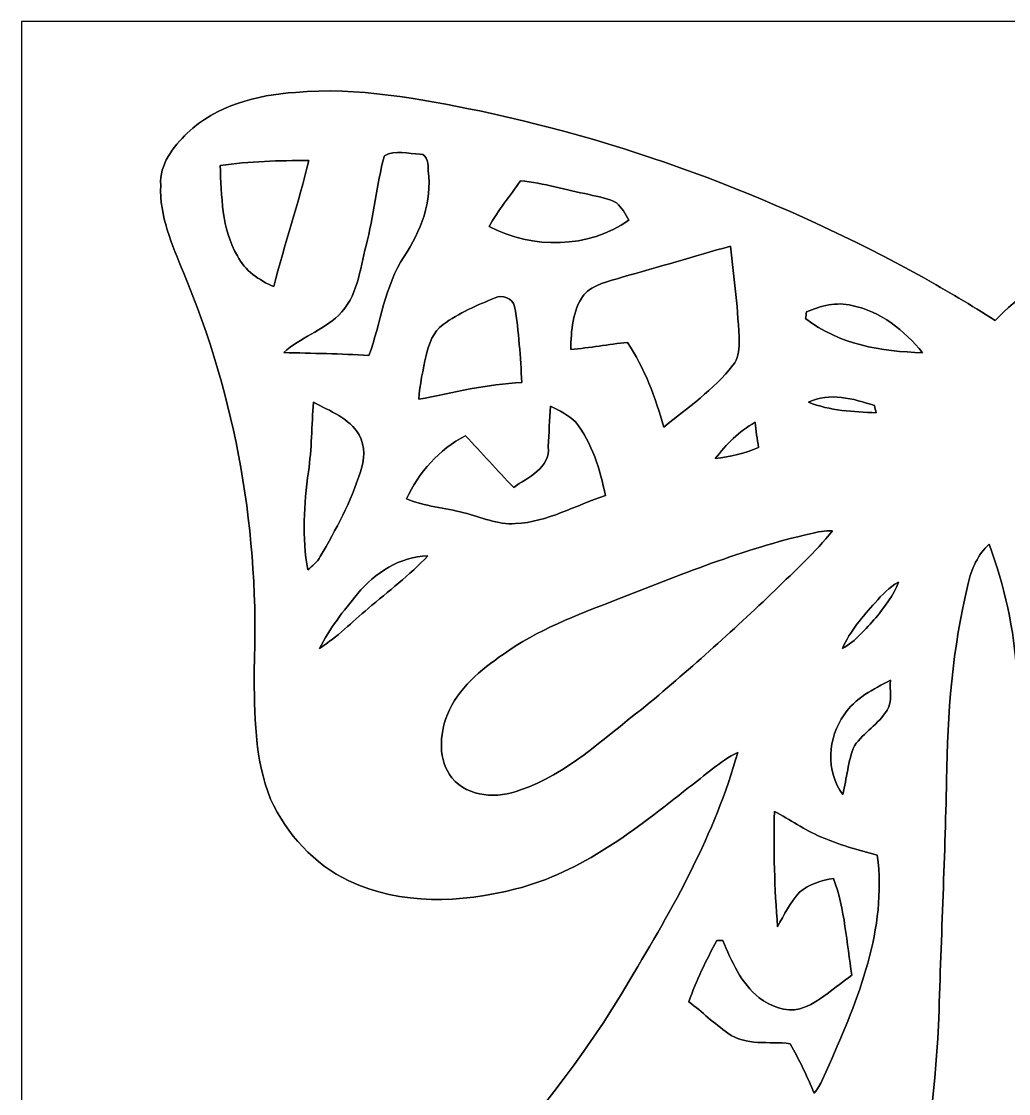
# Model space of a CAD drawing. Header units: centimetres. Extents: x -16.8 to 16.8, y -16.7 to 16.7.
# Drawn here: x -16.77 to 0, y -1.56 to 16.67 of the extents above; entities that cross this region are included whole.
import ezdxf

# ---------------------------------------------------------------- set-up
doc = ezdxf.new("R2010")
doc.units = ezdxf.units.CM
doc.header["$MEASUREMENT"] = 0
doc.layers.add('Layer 1', color=7, linetype='Continuous')

msp = doc.modelspace()

# ---------------------------------------------------------------- linework, layer by layer
at = {"layer": 'Layer 1', "color": 7}
for points, knots in [([(-16.77458, 16.66875), (-16.77458, 16.66875), (16.77458, 16.66875), (16.77458, 16.66875), (16.77458, 16.66875), (16.77458, 16.66875), (16.77458, -16.66875), (16.77458, -16.66875), (16.77458, -16.66875), (16.77458, -16.66875), (-16.77458, -16.66875), (-16.77458, -16.66875), (-16.77458, -16.66875), (-16.77458, -16.66875), (-16.77458, 16.66875), (-16.77458, 16.66875), (-16.77458, 16.66875), (-16.77458, 16.66875), (-16.77458, 16.66875), (-16.77458, 16.66875)], [0, 0, 0, 0, 0.16666667, 0.16666667, 0.16666667, 0.16666667, 0.33333333, 0.33333333, 0.33333333, 0.33333333, 0.5, 0.5, 0.5, 0.5, 0.66666667, 0.66666667, 0.66666667, 0.66666667, 1, 1, 1, 1]), ([(11.56935, 15.83902), (9.48514, 15.68521), (7.45666, 15.11759), (5.4864, 14.44625), (5.4864, 14.44625), (3.9938, 13.91391), (2.51389, 13.32865), (1.1243, 12.56171), (1.1243, 12.56171), (0.63817, 12.28901), (0.15769, 11.99056), (-0.22931, 11.58346), (-0.22931, 11.58346), (-0.63359, 11.84451), (-1.04916, 12.08793), (-1.4672, 12.32606), (-1.4672, 12.32606), (-3.82094, 13.61793), (-6.35494, 14.59054), (-8.98313, 15.14651), (-8.98313, 15.14651), (-10.01324, 15.35148), (-11.06135, 15.55821), (-12.11686, 15.46225), (-12.11686, 15.46225), (-12.77761, 15.41886), (-13.46623, 15.23824), (-13.95695, 14.76834), (-13.95695, 14.76834), (-14.19648, 14.5348), (-14.4339, 14.23705), (-14.4085, 13.88181), (-14.4085, 13.88181), (-14.43249, 13.35969), (-14.21201, 12.87392), (-14.02362, 12.39908), (-14.02362, 12.39908), (-13.12157, 10.26936), (-12.72081, 7.93609), (-12.82136, 5.62681), (-12.82136, 5.62681), (-12.81465, 4.89373), (-12.81677, 4.13314), (-12.5409, 3.44099), (-12.5409, 3.44099), (-12.26679, 2.84939), (-11.80324, 2.33468), (-11.20951, 2.05387), (-11.20951, 2.05387), (-10.32722, 1.63442), (-9.30204, 1.67887), (-8.3753, 1.91523), (-8.3753, 1.91523), (-7.25276, 2.19851), (-6.32848, 2.93335), (-5.43772, 3.63855), (-5.43772, 3.63855), (-5.1629, 3.8421), (-4.91102, 4.08446), (-4.60269, 4.23862), (-4.60269, 4.23862), (-4.98616, 2.85327), (-5.70195, 1.59314), (-6.43467, 0.36759), (-6.43467, 0.36759), (-7.99148, -2.29306), (-10.30182, -4.37515), (-12.2241, -6.75534), (-12.2241, -6.75534), (-12.93424, -7.66904), (-13.65074, -8.63494), (-13.93084, -9.77829), (-13.93084, -9.77829), (-14.09206, -10.36708), (-14.03244, -11.00455), (-13.81972, -11.57252), (-13.81972, -11.57252), (-13.47188, -11.45011), (-13.1505, -11.26243), (-12.79878, -11.14989), (-12.79878, -11.14989), (-11.67836, -10.75055), (-10.46268, -10.87332), (-9.31016, -11.04512), (-9.31016, -11.04512), (-9.16376, -11.05888), (-9.16728, -11.25149), (-9.12707, -11.35168), (-9.12707, -11.35168), (-8.98772, -12.02619), (-8.73972, -12.67248), (-8.46631, -13.3029), (-8.46631, -13.3029), (-8.16363, -13.91144), (-7.84013, -14.52598), (-7.35859, -15.01387), (-7.35859, -15.01387), (-6.94231, -15.45378), (-6.39833, -15.79845), (-5.7852, -15.86124), (-5.7852, -15.86124), (-5.67584, -15.14828), (-5.60423, -14.42826), (-5.43031, -13.72658), (-5.43031, -13.72658), (-5.11704, -12.33241), (-4.60657, -10.97774), (-3.86398, -9.75395), (-3.86398, -9.75395), (-3.39055, -8.99301), (-3.02366, -8.17245), (-2.6737, -7.34942), (-2.6737, -7.34942), (-1.78647, -5.14209), (-1.31339, -2.77707), (-1.18957, -0.40464), (-1.18957, -0.40464), (-1.149, 0.98672), (-1.08268, 2.37702), (-1.05304, 3.76837), (-1.05304, 3.76837), (-1.03646, 4.88915), (-0.95532, 6.01733), (-0.68545, 7.10847), (-0.68545, 7.10847), (-0.63324, 7.35894), (-0.51823, 7.60377), (-0.3302, 7.78087), (-0.3302, 7.78087), (-0.06703, 7.0739), (0.09419, 6.3306), (0.14252, 5.57706), (0.14252, 5.57706), (0.2921, 3.41171), (0.12876, 1.24072), (0.22013, -0.92639), (0.22013, -0.92639), (0.2921, -2.41053), (0.51435, -3.89572), (0.96379, -5.31424), (0.96379, -5.31424), (1.64924, -7.49829), (2.78201, -9.50101), (3.60927, -11.62861), (3.60927, -11.62861), (4.05906, -12.76914), (4.15043, -14.01198), (4.6041, -15.1511), (4.6041, -15.1511), (4.72334, -15.61888), (5.09482, -15.95049), (5.30613, -16.37277), (5.30613, -16.37277), (5.36011, -16.29939), (5.41196, -16.22425), (5.45677, -16.14523), (5.45677, -16.14523), (6.40927, -14.39369), (7.33672, -12.62839), (8.30404, -10.88496), (8.30404, -10.88496), (10.03864, -10.83028), (11.77466, -10.8137), (13.50927, -10.74914), (13.50927, -10.74914), (13.40802, -10.17235), (13.1505, -9.63965), (12.88979, -9.12072), (12.88979, -9.12072), (12.32112, -8.06979), (11.61097, -7.10283), (10.86838, -6.16938), (10.86838, -6.16938), (10.2362, -5.37245), (9.55075, -4.62033), (8.86037, -3.87456), (8.86037, -3.87456), (7.7156, -2.63596), (6.64245, -1.32151), (5.77215, 0.12629), (5.77215, 0.12629), (5.13327, 1.18322), (4.62703, 2.32198), (4.28766, 3.50943), (4.28766, 3.50943), (4.23086, 3.72392), (4.16913, 3.93876), (4.15114, 4.16066), (4.15114, 4.16066), (4.44324, 4.05377), (4.66866, 3.82587), (4.92125, 3.65196), (4.92125, 3.65196), (5.67866, 3.10162), (6.4583, 2.55376), (7.34236, 2.22567), (7.34236, 2.22567), (7.85319, 2.02988), (8.38976, 1.87008), (8.94292, 1.88419), (8.94292, 1.88419), (9.86437, 1.84503), (10.76254, 2.2412), (11.44587, 2.84163), (11.44587, 2.84163), (11.93482, 3.32423), (12.23222, 3.97969), (12.34899, 4.65138), (12.34899, 4.65138), (12.61463, 6.01416), (12.58323, 7.41257), (12.7702, 8.78558), (12.7702, 8.78558), (12.9226, 10.07322), (13.22705, 11.34886), (13.73646, 12.54337), (13.73646, 12.54337), (13.91214, 13.02103), (14.18308, 13.46306), (14.28785, 13.96506), (14.28785, 13.96506), (14.31325, 14.23106), (14.32701, 14.51998), (14.19895, 14.76375), (14.19895, 14.76375), (14.02397, 15.14898), (13.65532, 15.40404), (13.28208, 15.57549), (13.28208, 15.57549), (12.7508, 15.82667), (12.15002, 15.89617), (11.56935, 15.83902)], [0, 0, 0, 0, 0.01694915, 0.01694915, 0.01694915, 0.01694915, 0.03389831, 0.03389831, 0.03389831, 0.03389831, 0.05084746, 0.05084746, 0.05084746, 0.05084746, 0.06779661, 0.06779661, 0.06779661, 0.06779661, 0.08474576, 0.08474576, 0.08474576, 0.08474576, 0.10169492, 0.10169492, 0.10169492, 0.10169492, 0.11864407, 0.11864407, 0.11864407, 0.11864407, 0.13559322, 0.13559322, 0.13559322, 0.13559322, 0.15254237, 0.15254237, 0.15254237, 0.15254237, 0.16949153, 0.16949153, 0.16949153, 0.16949153, 0.18644068, 0.18644068, 0.18644068, 0.18644068, 0.20338983, 0.20338983, 0.20338983, 0.20338983, 0.22033898, 0.22033898, 0.22033898, 0.22033898, 0.23728814, 0.23728814, 0.23728814, 0.23728814, 0.25423729, 0.25423729, 0.25423729, 0.25423729, 0.27118644, 0.27118644, 0.27118644, 0.27118644, 0.28813559, 0.28813559, 0.28813559, 0.28813559, 0.30508475, 0.30508475, 0.30508475, 0.30508475, 0.3220339, 0.3220339, 0.3220339, 0.3220339, 0.33898305, 0.33898305, 0.33898305, 0.33898305, 0.3559322, 0.3559322, 0.3559322, 0.3559322, 0.37288136, 0.37288136, 0.37288136, 0.37288136, 0.38983051, 0.38983051, 0.38983051, 0.38983051, 0.40677966, 0.40677966, 0.40677966, 0.40677966, 0.42372881, 0.42372881, 0.42372881, 0.42372881, 0.44067797, 0.44067797, 0.44067797, 0.44067797, 0.45762712, 0.45762712, 0.45762712, 0.45762712, 0.47457627, 0.47457627, 0.47457627, 0.47457627, 0.49152542, 0.49152542, 0.49152542, 0.49152542, 0.50847458, 0.50847458, 0.50847458, 0.50847458, 0.52542373, 0.52542373, 0.52542373, 0.52542373, 0.54237288, 0.54237288, 0.54237288, 0.54237288, 0.55932203, 0.55932203, 0.55932203, 0.55932203, 0.57627119, 0.57627119, 0.57627119, 0.57627119, 0.59322034, 0.59322034, 0.59322034, 0.59322034, 0.61016949, 0.61016949, 0.61016949, 0.61016949, 0.62711864, 0.62711864, 0.62711864, 0.62711864, 0.6440678, 0.6440678, 0.6440678, 0.6440678, 0.66101695, 0.66101695, 0.66101695, 0.66101695, 0.6779661, 0.6779661, 0.6779661, 0.6779661, 0.69491525, 0.69491525, 0.69491525, 0.69491525, 0.71186441, 0.71186441, 0.71186441, 0.71186441, 0.72881356, 0.72881356, 0.72881356, 0.72881356, 0.74576271, 0.74576271, 0.74576271, 0.74576271, 0.76271186, 0.76271186, 0.76271186, 0.76271186, 0.77966102, 0.77966102, 0.77966102, 0.77966102, 0.79661017, 0.79661017, 0.79661017, 0.79661017, 0.81355932, 0.81355932, 0.81355932, 0.81355932, 0.83050847, 0.83050847, 0.83050847, 0.83050847, 0.84745763, 0.84745763, 0.84745763, 0.84745763, 0.86440678, 0.86440678, 0.86440678, 0.86440678, 0.88135593, 0.88135593, 0.88135593, 0.88135593, 0.89830508, 0.89830508, 0.89830508, 0.89830508, 0.91525424, 0.91525424, 0.91525424, 0.91525424, 0.93220339, 0.93220339, 0.93220339, 0.93220339, 0.94915254, 0.94915254, 0.94915254, 0.94915254, 0.96610169, 0.96610169, 0.96610169, 0.96610169, 1, 1, 1, 1]), ([(-10.60556, 14.38487), (-10.42211, 14.49141), (-10.19704, 14.41238), (-10.00019, 14.41168), (-10.00019, 14.41168), (-9.86296, 14.41203), (-9.85802, 14.21941), (-9.86084, 14.1291), (-9.86084, 14.1291), (-9.79417, 13.60876), (-9.98432, 13.09758), (-10.27218, 12.67213), (-10.27218, 12.67213), (-10.60344, 12.16272), (-10.66835, 11.54712), (-10.86908, 10.98621), (-10.86908, 10.98621), (-11.35133, 11.02007), (-11.83464, 11.02219), (-12.31724, 11.03877), (-12.31724, 11.03877), (-12.03537, 11.29171), (-11.66283, 11.41024), (-11.38696, 11.66918), (-11.38696, 11.66918), (-11.06029, 11.97716), (-11.02678, 12.44847), (-10.91777, 12.8584), (-10.91777, 12.8584), (-10.78865, 13.36216), (-10.74596, 13.88463), (-10.60556, 14.38487)], [0, 0, 0, 0, 0.11111111, 0.11111111, 0.11111111, 0.11111111, 0.22222222, 0.22222222, 0.22222222, 0.22222222, 0.33333333, 0.33333333, 0.33333333, 0.33333333, 0.44444444, 0.44444444, 0.44444444, 0.44444444, 0.55555556, 0.55555556, 0.55555556, 0.55555556, 0.66666667, 0.66666667, 0.66666667, 0.66666667, 0.77777778, 0.77777778, 0.77777778, 0.77777778, 1, 1, 1, 1]), ([(-13.39744, 14.21871), (-12.89897, 14.28891), (-12.39414, 14.30302), (-11.89143, 14.3062), (-11.89143, 14.3062), (-12.06253, 13.58406), (-12.30736, 12.88097), (-12.48445, 12.1599), (-12.48445, 12.1599), (-12.73669, 12.26608), (-12.98011, 12.43083), (-13.10464, 12.68271), (-13.10464, 12.68271), (-13.37592, 13.14415), (-13.37486, 13.70083), (-13.39744, 14.21871)], [0, 0, 0, 0, 0.2, 0.2, 0.2, 0.2, 0.4, 0.4, 0.4, 0.4, 0.6, 0.6, 0.6, 0.6, 1, 1, 1, 1]), ([(-8.29416, 13.95942), (-7.89905, 13.91814), (-7.51734, 13.80314), (-7.12929, 13.72482), (-7.12929, 13.72482), (-6.97159, 13.68707), (-6.80403, 13.66696), (-6.66221, 13.58265), (-6.66221, 13.58265), (-6.57366, 13.5001), (-6.51016, 13.39603), (-6.45125, 13.29161), (-6.45125, 13.29161), (-7.14022, 12.80195), (-8.08778, 12.79384), (-8.82685, 13.18189), (-8.82685, 13.18189), (-8.67269, 13.45636), (-8.47196, 13.70048), (-8.29416, 13.95942)], [0, 0, 0, 0, 0.16666667, 0.16666667, 0.16666667, 0.16666667, 0.33333333, 0.33333333, 0.33333333, 0.33333333, 0.5, 0.5, 0.5, 0.5, 0.66666667, 0.66666667, 0.66666667, 0.66666667, 1, 1, 1, 1]), ([(-6.56802, 12.32182), (-5.9503, 12.48551), (-5.3407, 12.67848), (-4.72405, 12.8457), (-4.72405, 12.8457), (-4.66372, 12.29889), (-4.59352, 11.75173), (-4.57518, 11.2014), (-4.57518, 11.2014), (-4.5847, 11.06981), (-4.59352, 10.92659), (-4.68454, 10.82252), (-4.68454, 10.82252), (-5.0098, 10.40553), (-5.45006, 10.10003), (-5.85858, 9.77159), (-5.85858, 9.77159), (-6.00146, 10.27536), (-6.18384, 10.77172), (-6.47594, 11.20987), (-6.47594, 11.20987), (-6.79873, 11.17953), (-7.11764, 11.11673), (-7.44044, 11.08922), (-7.44044, 11.08922), (-7.43126, 11.40742), (-7.41574, 11.75067), (-7.21889, 12.01702), (-7.21889, 12.01702), (-7.0545, 12.20223), (-6.79274, 12.24386), (-6.56802, 12.32182)], [0, 0, 0, 0, 0.11111111, 0.11111111, 0.11111111, 0.11111111, 0.22222222, 0.22222222, 0.22222222, 0.22222222, 0.33333333, 0.33333333, 0.33333333, 0.33333333, 0.44444444, 0.44444444, 0.44444444, 0.44444444, 0.55555556, 0.55555556, 0.55555556, 0.55555556, 0.66666667, 0.66666667, 0.66666667, 0.66666667, 0.77777778, 0.77777778, 0.77777778, 0.77777778, 1, 1, 1, 1]), ([(-8.7249, 11.96975), (-8.60566, 12.02831), (-8.41904, 11.95776), (-8.39505, 11.82264), (-8.39505, 11.82264), (-8.31603, 11.39578), (-8.29945, 10.96045), (-8.26911, 10.5283), (-8.26911, 10.5283), (-8.86495, 10.50537), (-9.44033, 10.35367), (-10.02242, 10.24255), (-10.02242, 10.24255), (-10.00513, 10.49479), (-9.95186, 10.74349), (-9.89753, 10.98973), (-9.89753, 10.98973), (-9.8492, 11.18447), (-9.77971, 11.39296), (-9.61002, 11.51537), (-9.61002, 11.51537), (-9.34085, 11.71187), (-9.03041, 11.84063), (-8.7249, 11.96975)], [0, 0, 0, 0, 0.14285714, 0.14285714, 0.14285714, 0.14285714, 0.28571429, 0.28571429, 0.28571429, 0.28571429, 0.42857143, 0.42857143, 0.42857143, 0.42857143, 0.57142857, 0.57142857, 0.57142857, 0.57142857, 0.71428571, 0.71428571, 0.71428571, 0.71428571, 1, 1, 1, 1]), ([(-3.43535, 11.72951), (-3.19299, 11.83252), (-2.92523, 11.90378), (-2.661, 11.83993), (-2.661, 11.83993), (-2.17805, 11.73515), (-1.76389, 11.4173), (-1.46332, 11.03524), (-1.46332, 11.03524), (-2.15477, 11.05429), (-2.89031, 11.176), (-3.4477, 11.61591), (-3.4477, 11.61591), (-3.44452, 11.64414), (-3.43853, 11.70093), (-3.43535, 11.72951)], [0, 0, 0, 0, 0.2, 0.2, 0.2, 0.2, 0.4, 0.4, 0.4, 0.4, 0.6, 0.6, 0.6, 0.6, 1, 1, 1, 1]), ([(-3.39972, 10.19316), (-3.04271, 10.36673), (-2.63631, 10.25454), (-2.2793, 10.13566), (-2.2793, 10.13566), (-2.26942, 10.09509), (-2.25954, 10.05417), (-2.25002, 10.0136), (-2.25002, 10.0136), (-2.63666, 10.03053), (-3.03601, 10.04711), (-3.39972, 10.19316)], [0, 0, 0, 0, 0.25, 0.25, 0.25, 0.25, 0.5, 0.5, 0.5, 0.5, 1, 1, 1, 1]), ([(-11.81135, 10.19351), (-11.53266, 10.04429), (-11.20458, 9.92082), (-11.03524, 9.63718), (-11.03524, 9.63718), (-10.93117, 9.44633), (-10.93752, 9.20891), (-11.01443, 9.00959), (-11.01443, 9.00959), (-11.17424, 8.49947), (-11.43, 8.02816), (-11.69599, 7.56744), (-11.69599, 7.56744), (-11.74962, 7.47748), (-11.82758, 7.40551), (-11.90978, 7.34201), (-11.90978, 7.34201), (-12.00609, 7.8934), (-11.97222, 8.45644), (-11.89814, 9.00818), (-11.89814, 9.00818), (-11.83887, 9.40082), (-11.84593, 9.79911), (-11.81135, 10.19351)], [0, 0, 0, 0, 0.14285714, 0.14285714, 0.14285714, 0.14285714, 0.28571429, 0.28571429, 0.28571429, 0.28571429, 0.42857143, 0.42857143, 0.42857143, 0.42857143, 0.57142857, 0.57142857, 0.57142857, 0.57142857, 0.71428571, 0.71428571, 0.71428571, 0.71428571, 1, 1, 1, 1]), ([(-7.78193, 10.1279), (-7.63552, 10.04746), (-7.47783, 9.97656), (-7.35753, 9.85802), (-7.35753, 9.85802), (-7.07319, 9.49854), (-6.9409, 9.04699), (-6.8513, 8.6046), (-6.8513, 8.6046), (-7.35894, 8.44515), (-7.83484, 8.14952), (-8.37777, 8.13117), (-8.37777, 8.13117), (-8.68468, 8.10013), (-8.96444, 8.24583), (-9.25548, 8.31286), (-9.25548, 8.31286), (-9.58003, 8.39717), (-9.91976, 8.42433), (-10.23338, 8.54781), (-10.23338, 8.54781), (-10.01924, 9.00007), (-9.67846, 9.39059), (-9.23043, 9.62272), (-9.23043, 9.62272), (-8.95244, 9.33379), (-8.69068, 9.03005), (-8.40987, 8.7436), (-8.40987, 8.7436), (-8.16998, 8.91646), (-7.77804, 9.0738), (-7.8232, 9.43681), (-7.8232, 9.43681), (-7.80662, 9.66717), (-7.80627, 9.89824), (-7.78193, 10.1279)], [0, 0, 0, 0, 0.1, 0.1, 0.1, 0.1, 0.2, 0.2, 0.2, 0.2, 0.3, 0.3, 0.3, 0.3, 0.4, 0.4, 0.4, 0.4, 0.5, 0.5, 0.5, 0.5, 0.6, 0.6, 0.6, 0.6, 0.7, 0.7, 0.7, 0.7, 0.8, 0.8, 0.8, 0.8, 1, 1, 1, 1]), ([(-4.98334, 9.23325), (-4.79813, 9.47667), (-4.57764, 9.70174), (-4.30848, 9.85132), (-4.30848, 9.85132), (-4.29225, 9.7095), (-4.27143, 9.56663), (-4.24815, 9.42516), (-4.24815, 9.42516), (-4.47887, 9.3151), (-4.73322, 9.27241), (-4.98334, 9.23325)], [0, 0, 0, 0, 0.25, 0.25, 0.25, 0.25, 0.5, 0.5, 0.5, 0.5, 1, 1, 1, 1]), ([(-3.36903, 7.95726), (-3.24556, 7.98901), (-3.11785, 8.00735), (-2.99014, 8.00664), (-2.99014, 8.00664), (-3.28189, 7.64081), (-3.63291, 7.32684), (-3.96452, 6.99805), (-3.96452, 6.99805), (-4.69935, 6.29638), (-5.4543, 5.61552), (-6.23782, 4.96888), (-6.23782, 4.96888), (-6.89081, 4.46934), (-7.50076, 3.8675), (-8.29628, 3.6001), (-8.29628, 3.6001), (-8.68151, 3.44699), (-9.17258, 3.46957), (-9.45868, 3.80471), (-9.45868, 3.80471), (-9.6968, 4.10528), (-9.67423, 4.5406), (-9.53664, 4.88068), (-9.53664, 4.88068), (-9.35743, 5.32906), (-8.97255, 5.63951), (-8.58732, 5.9055), (-8.58732, 5.9055), (-8.00911, 6.3179), (-7.34342, 6.57719), (-6.68302, 6.82519), (-6.68302, 6.82519), (-5.59753, 7.25452), (-4.50956, 7.69479), (-3.36903, 7.95726)], [0, 0, 0, 0, 0.1, 0.1, 0.1, 0.1, 0.2, 0.2, 0.2, 0.2, 0.3, 0.3, 0.3, 0.3, 0.4, 0.4, 0.4, 0.4, 0.5, 0.5, 0.5, 0.5, 0.6, 0.6, 0.6, 0.6, 0.7, 0.7, 0.7, 0.7, 0.8, 0.8, 0.8, 0.8, 1, 1, 1, 1]), ([(-11.06135, 6.93385), (-10.76713, 7.29086), (-10.34239, 7.56779), (-9.86861, 7.58155), (-9.86861, 7.58155), (-10.17658, 7.24994), (-10.54206, 6.98041), (-10.88284, 6.68443), (-10.88284, 6.68443), (-11.15695, 6.45795), (-11.40566, 6.19866), (-11.70728, 6.00675), (-11.70728, 6.00675), (-11.53971, 6.34541), (-11.303, 6.64563), (-11.06135, 6.93385)], [0, 0, 0, 0, 0.2, 0.2, 0.2, 0.2, 0.4, 0.4, 0.4, 0.4, 0.6, 0.6, 0.6, 0.6, 1, 1, 1, 1]), ([(-2.26836, 6.78392), (-2.14983, 6.91409), (-2.03165, 7.05062), (-1.87254, 7.13281), (-1.87254, 7.13281), (-1.9498, 6.90316), (-2.1082, 6.71371), (-2.25672, 6.52639), (-2.25672, 6.52639), (-2.42746, 6.33518), (-2.59644, 6.13093), (-2.82434, 6.00498), (-2.82434, 6.00498), (-2.69487, 6.29991), (-2.48109, 6.54614), (-2.26836, 6.78392)], [0, 0, 0, 0, 0.2, 0.2, 0.2, 0.2, 0.4, 0.4, 0.4, 0.4, 0.6, 0.6, 0.6, 0.6, 1, 1, 1, 1]), ([(-2.79329, 4.87539), (-2.60985, 5.15938), (-2.29588, 5.31495), (-2.00448, 5.46453), (-2.00448, 5.46453), (-2.02918, 5.30049), (-1.96497, 5.10575), (-2.0641, 4.95829), (-2.0641, 4.95829), (-2.20909, 4.71946), (-2.46027, 4.57518), (-2.62043, 4.35116), (-2.62043, 4.35116), (-2.72909, 4.08799), (-2.74708, 3.79765), (-2.81834, 3.52354), (-2.81834, 3.52354), (-3.11079, 3.90984), (-3.07269, 4.49298), (-2.79329, 4.87539)], [0, 0, 0, 0, 0.16666667, 0.16666667, 0.16666667, 0.16666667, 0.33333333, 0.33333333, 0.33333333, 0.33333333, 0.5, 0.5, 0.5, 0.5, 0.66666667, 0.66666667, 0.66666667, 0.66666667, 1, 1, 1, 1]), ([(-3.97898, 3.23462), (-3.71299, 3.0988), (-3.46992, 2.91959), (-3.1937, 2.80423), (-3.1937, 2.80423), (-2.88466, 2.66559), (-2.55552, 2.58128), (-2.23061, 2.48814), (-2.23061, 2.48814), (-2.06304, 1.23543), (-2.55482, 0.04269), (-3.04941, -1.07703), (-3.04941, -1.07703), (-3.12103, -1.24319), (-3.18735, -1.41429), (-3.30129, -1.55716), (-3.30129, -1.55716), (-3.42583, -1.27071), (-3.55494, -0.98601), (-3.71299, -0.71649), (-3.71299, -0.71649), (-4.06471, -0.66746), (-4.46581, -0.76235), (-4.77026, -0.53658), (-4.77026, -0.53658), (-5.00098, -0.37218), (-5.207, -0.17674), (-5.43101, -0.00388), (-5.43101, -0.00388), (-5.31671, 0.36195), (-5.13115, 0.70062), (-4.9597, 1.0414), (-4.9597, 1.0414), (-4.93289, 1.04105), (-4.87962, 1.03999), (-4.85281, 1.03928), (-4.85281, 1.03928), (-4.70923, 0.68333), (-4.54554, 0.31397), (-4.24039, 0.06526), (-4.24039, 0.06526), (-4.04213, -0.07655), (-3.79342, -0.18274), (-3.54577, -0.12524), (-3.54577, -0.12524), (-3.20534, -0.01517), (-2.9524, 0.25365), (-2.66065, 0.44803), (-2.66065, 0.44803), (-2.7559, 0.9966), (-2.77848, 1.56669), (-2.97286, 2.09303), (-2.97286, 2.09303), (-3.17994, 2.06234), (-3.38878, 1.99425), (-3.55353, 1.86055), (-3.55353, 1.86055), (-3.71016, 1.68663), (-3.81635, 1.47708), (-3.92571, 1.27247), (-3.92571, 1.27247), (-3.97581, 1.9244), (-3.99627, 2.58092), (-3.97898, 3.23462)], [0, 0, 0, 0, 0.05882353, 0.05882353, 0.05882353, 0.05882353, 0.11764706, 0.11764706, 0.11764706, 0.11764706, 0.17647059, 0.17647059, 0.17647059, 0.17647059, 0.23529412, 0.23529412, 0.23529412, 0.23529412, 0.29411765, 0.29411765, 0.29411765, 0.29411765, 0.35294118, 0.35294118, 0.35294118, 0.35294118, 0.41176471, 0.41176471, 0.41176471, 0.41176471, 0.47058824, 0.47058824, 0.47058824, 0.47058824, 0.52941176, 0.52941176, 0.52941176, 0.52941176, 0.58823529, 0.58823529, 0.58823529, 0.58823529, 0.64705882, 0.64705882, 0.64705882, 0.64705882, 0.70588235, 0.70588235, 0.70588235, 0.70588235, 0.76470588, 0.76470588, 0.76470588, 0.76470588, 0.82352941, 0.82352941, 0.82352941, 0.82352941, 0.88235294, 0.88235294, 0.88235294, 0.88235294, 1, 1, 1, 1])]:
    msp.add_open_spline(points, degree=3, knots=knots, dxfattribs=at)
at = {"layer": 'Layer 1', "color": 251}
for points, knots in [([(11.56935, 15.83902), (12.15002, 15.89617), (12.7508, 15.82667), (13.28208, 15.57549), (13.28208, 15.57549), (13.65532, 15.40404), (14.02397, 15.14898), (14.19895, 14.76375), (14.19895, 14.76375), (14.32701, 14.51998), (14.31325, 14.23106), (14.28785, 13.96506), (14.28785, 13.96506), (14.18308, 13.46306), (13.91214, 13.02103), (13.73646, 12.54337), (13.73646, 12.54337), (13.22705, 11.34886), (12.9226, 10.07322), (12.7702, 8.78558), (12.7702, 8.78558), (12.58323, 7.41257), (12.61463, 6.01416), (12.34899, 4.65138), (12.34899, 4.65138), (12.23222, 3.97969), (11.93482, 3.32423), (11.44587, 2.84163), (11.44587, 2.84163), (10.76254, 2.2412), (9.86437, 1.84503), (8.94292, 1.88419), (8.94292, 1.88419), (8.38976, 1.87008), (7.85319, 2.02988), (7.34236, 2.22567), (7.34236, 2.22567), (6.4583, 2.55376), (5.67866, 3.10162), (4.92125, 3.65196), (4.92125, 3.65196), (4.66866, 3.82587), (4.44324, 4.05377), (4.15114, 4.16066), (4.15114, 4.16066), (4.16913, 3.93876), (4.23086, 3.72392), (4.28766, 3.50943), (4.28766, 3.50943), (4.62703, 2.32198), (5.13327, 1.18322), (5.77215, 0.12629), (5.77215, 0.12629), (6.64245, -1.32151), (7.7156, -2.63596), (8.86037, -3.87456), (8.86037, -3.87456), (9.55075, -4.62033), (10.2362, -5.37245), (10.86838, -6.16938), (10.86838, -6.16938), (11.61097, -7.10283), (12.32112, -8.06979), (12.88979, -9.12072), (12.88979, -9.12072), (13.1505, -9.63965), (13.40802, -10.17235), (13.50927, -10.74914), (13.50927, -10.74914), (11.77466, -10.8137), (10.03864, -10.83028), (8.30404, -10.88496), (8.30404, -10.88496), (7.33672, -12.62839), (6.40927, -14.39369), (5.45677, -16.14523), (5.45677, -16.14523), (5.41196, -16.22425), (5.36011, -16.29939), (5.30613, -16.37277), (5.30613, -16.37277), (5.09482, -15.95049), (4.72334, -15.61888), (4.6041, -15.1511), (4.6041, -15.1511), (4.15043, -14.01198), (4.05906, -12.76914), (3.60927, -11.62861), (3.60927, -11.62861), (2.78201, -9.50101), (1.64924, -7.49829), (0.96379, -5.31424), (0.96379, -5.31424), (0.51435, -3.89572), (0.2921, -2.41053), (0.22013, -0.92639), (0.22013, -0.92639), (0.12876, 1.24072), (0.2921, 3.41171), (0.14252, 5.57706), (0.14252, 5.57706), (0.09419, 6.3306), (-0.06703, 7.0739), (-0.3302, 7.78087), (-0.3302, 7.78087), (-0.51823, 7.60377), (-0.63324, 7.35894), (-0.68545, 7.10847), (-0.68545, 7.10847), (-0.95532, 6.01733), (-1.03646, 4.88915), (-1.05304, 3.76837), (-1.05304, 3.76837), (-1.08268, 2.37702), (-1.149, 0.98672), (-1.18957, -0.40464), (-1.18957, -0.40464), (-1.31339, -2.77707), (-1.78647, -5.14209), (-2.6737, -7.34942), (-2.6737, -7.34942), (-3.02366, -8.17245), (-3.39055, -8.99301), (-3.86398, -9.75395), (-3.86398, -9.75395), (-4.60657, -10.97774), (-5.11704, -12.33241), (-5.43031, -13.72658), (-5.43031, -13.72658), (-5.60423, -14.42826), (-5.67584, -15.14828), (-5.7852, -15.86124), (-5.7852, -15.86124), (-6.39833, -15.79845), (-6.94231, -15.45378), (-7.35859, -15.01387), (-7.35859, -15.01387), (-7.84013, -14.52598), (-8.16363, -13.91144), (-8.46631, -13.3029), (-8.46631, -13.3029), (-8.73972, -12.67248), (-8.98772, -12.02619), (-9.12707, -11.35168), (-9.12707, -11.35168), (-9.16728, -11.25149), (-9.16376, -11.05888), (-9.31016, -11.04512), (-9.31016, -11.04512), (-10.46268, -10.87332), (-11.67836, -10.75055), (-12.79878, -11.14989), (-12.79878, -11.14989), (-13.1505, -11.26243), (-13.47188, -11.45011), (-13.81972, -11.57252), (-13.81972, -11.57252), (-14.03244, -11.00455), (-14.09206, -10.36708), (-13.93084, -9.77829), (-13.93084, -9.77829), (-13.65074, -8.63494), (-12.93424, -7.66904), (-12.2241, -6.75534), (-12.2241, -6.75534), (-10.30182, -4.37515), (-7.99148, -2.29306), (-6.43467, 0.36759), (-6.43467, 0.36759), (-5.70195, 1.59314), (-4.98616, 2.85327), (-4.60269, 4.23862), (-4.60269, 4.23862), (-4.91102, 4.08446), (-5.1629, 3.8421), (-5.43772, 3.63855), (-5.43772, 3.63855), (-6.32848, 2.93335), (-7.25276, 2.19851), (-8.3753, 1.91523), (-8.3753, 1.91523), (-9.30204, 1.67887), (-10.32722, 1.63442), (-11.20951, 2.05387), (-11.20951, 2.05387), (-11.80324, 2.33468), (-12.26679, 2.84939), (-12.5409, 3.44099), (-12.5409, 3.44099), (-12.81677, 4.13314), (-12.81465, 4.89373), (-12.82136, 5.62681), (-12.82136, 5.62681), (-12.72081, 7.93609), (-13.12157, 10.26936), (-14.02362, 12.39908), (-14.02362, 12.39908), (-14.21201, 12.87392), (-14.43249, 13.35969), (-14.4085, 13.88181), (-14.4085, 13.88181), (-14.4339, 14.23705), (-14.19648, 14.5348), (-13.95695, 14.76834), (-13.95695, 14.76834), (-13.46623, 15.23824), (-12.77761, 15.41886), (-12.11686, 15.46225), (-12.11686, 15.46225), (-11.06135, 15.55821), (-10.01324, 15.35148), (-8.98313, 15.14651), (-8.98313, 15.14651), (-6.35494, 14.59054), (-3.82094, 13.61793), (-1.4672, 12.32606), (-1.4672, 12.32606), (-1.04916, 12.08793), (-0.63359, 11.84451), (-0.22931, 11.58346), (-0.22931, 11.58346), (0.15769, 11.99056), (0.63817, 12.28901), (1.1243, 12.56171), (1.1243, 12.56171), (2.51389, 13.32865), (3.9938, 13.91391), (5.4864, 14.44625), (5.4864, 14.44625), (7.45666, 15.11759), (9.48514, 15.68521), (11.56935, 15.83902), (11.56935, 15.83902), (11.56935, 15.83902), (11.56935, 15.83902), (11.56935, 15.83902)], [0, 0, 0, 0, 0.01666667, 0.01666667, 0.01666667, 0.01666667, 0.03333333, 0.03333333, 0.03333333, 0.03333333, 0.05, 0.05, 0.05, 0.05, 0.06666667, 0.06666667, 0.06666667, 0.06666667, 0.08333333, 0.08333333, 0.08333333, 0.08333333, 0.1, 0.1, 0.1, 0.1, 0.11666667, 0.11666667, 0.11666667, 0.11666667, 0.13333333, 0.13333333, 0.13333333, 0.13333333, 0.15, 0.15, 0.15, 0.15, 0.16666667, 0.16666667, 0.16666667, 0.16666667, 0.18333333, 0.18333333, 0.18333333, 0.18333333, 0.2, 0.2, 0.2, 0.2, 0.21666667, 0.21666667, 0.21666667, 0.21666667, 0.23333333, 0.23333333, 0.23333333, 0.23333333, 0.25, 0.25, 0.25, 0.25, 0.26666667, 0.26666667, 0.26666667, 0.26666667, 0.28333333, 0.28333333, 0.28333333, 0.28333333, 0.3, 0.3, 0.3, 0.3, 0.31666667, 0.31666667, 0.31666667, 0.31666667, 0.33333333, 0.33333333, 0.33333333, 0.33333333, 0.35, 0.35, 0.35, 0.35, 0.36666667, 0.36666667, 0.36666667, 0.36666667, 0.38333333, 0.38333333, 0.38333333, 0.38333333, 0.4, 0.4, 0.4, 0.4, 0.41666667, 0.41666667, 0.41666667, 0.41666667, 0.43333333, 0.43333333, 0.43333333, 0.43333333, 0.45, 0.45, 0.45, 0.45, 0.46666667, 0.46666667, 0.46666667, 0.46666667, 0.48333333, 0.48333333, 0.48333333, 0.48333333, 0.5, 0.5, 0.5, 0.5, 0.51666667, 0.51666667, 0.51666667, 0.51666667, 0.53333333, 0.53333333, 0.53333333, 0.53333333, 0.55, 0.55, 0.55, 0.55, 0.56666667, 0.56666667, 0.56666667, 0.56666667, 0.58333333, 0.58333333, 0.58333333, 0.58333333, 0.6, 0.6, 0.6, 0.6, 0.61666667, 0.61666667, 0.61666667, 0.61666667, 0.63333333, 0.63333333, 0.63333333, 0.63333333, 0.65, 0.65, 0.65, 0.65, 0.66666667, 0.66666667, 0.66666667, 0.66666667, 0.68333333, 0.68333333, 0.68333333, 0.68333333, 0.7, 0.7, 0.7, 0.7, 0.71666667, 0.71666667, 0.71666667, 0.71666667, 0.73333333, 0.73333333, 0.73333333, 0.73333333, 0.75, 0.75, 0.75, 0.75, 0.76666667, 0.76666667, 0.76666667, 0.76666667, 0.78333333, 0.78333333, 0.78333333, 0.78333333, 0.8, 0.8, 0.8, 0.8, 0.81666667, 0.81666667, 0.81666667, 0.81666667, 0.83333333, 0.83333333, 0.83333333, 0.83333333, 0.85, 0.85, 0.85, 0.85, 0.86666667, 0.86666667, 0.86666667, 0.86666667, 0.88333333, 0.88333333, 0.88333333, 0.88333333, 0.9, 0.9, 0.9, 0.9, 0.91666667, 0.91666667, 0.91666667, 0.91666667, 0.93333333, 0.93333333, 0.93333333, 0.93333333, 0.95, 0.95, 0.95, 0.95, 0.96666667, 0.96666667, 0.96666667, 0.96666667, 1, 1, 1, 1]), ([(-10.60556, 14.38487), (-10.74596, 13.88463), (-10.78865, 13.36216), (-10.91777, 12.8584), (-10.91777, 12.8584), (-11.02678, 12.44847), (-11.06029, 11.97716), (-11.38696, 11.66918), (-11.38696, 11.66918), (-11.66283, 11.41024), (-12.03537, 11.29171), (-12.31724, 11.03877), (-12.31724, 11.03877), (-11.83464, 11.02219), (-11.35133, 11.02007), (-10.86908, 10.98621), (-10.86908, 10.98621), (-10.66835, 11.54712), (-10.60344, 12.16272), (-10.27218, 12.67213), (-10.27218, 12.67213), (-9.98432, 13.09758), (-9.79417, 13.60876), (-9.86084, 14.1291), (-9.86084, 14.1291), (-9.85802, 14.21941), (-9.86296, 14.41203), (-10.00019, 14.41168), (-10.00019, 14.41168), (-10.19704, 14.41238), (-10.42211, 14.49141), (-10.60556, 14.38487), (-10.60556, 14.38487), (-10.60556, 14.38487), (-10.60556, 14.38487), (-10.60556, 14.38487)], [0, 0, 0, 0, 0.1, 0.1, 0.1, 0.1, 0.2, 0.2, 0.2, 0.2, 0.3, 0.3, 0.3, 0.3, 0.4, 0.4, 0.4, 0.4, 0.5, 0.5, 0.5, 0.5, 0.6, 0.6, 0.6, 0.6, 0.7, 0.7, 0.7, 0.7, 0.8, 0.8, 0.8, 0.8, 1, 1, 1, 1]), ([(-13.39744, 14.21871), (-13.37486, 13.70083), (-13.37592, 13.14415), (-13.10464, 12.68271), (-13.10464, 12.68271), (-12.98011, 12.43083), (-12.73669, 12.26608), (-12.48445, 12.1599), (-12.48445, 12.1599), (-12.30736, 12.88097), (-12.06253, 13.58406), (-11.89143, 14.3062), (-11.89143, 14.3062), (-12.39414, 14.30302), (-12.89897, 14.28891), (-13.39744, 14.21871), (-13.39744, 14.21871), (-13.39744, 14.21871), (-13.39744, 14.21871), (-13.39744, 14.21871)], [0, 0, 0, 0, 0.16666667, 0.16666667, 0.16666667, 0.16666667, 0.33333333, 0.33333333, 0.33333333, 0.33333333, 0.5, 0.5, 0.5, 0.5, 0.66666667, 0.66666667, 0.66666667, 0.66666667, 1, 1, 1, 1]), ([(-8.29416, 13.95942), (-8.47196, 13.70048), (-8.67269, 13.45636), (-8.82685, 13.18189), (-8.82685, 13.18189), (-8.08778, 12.79384), (-7.14022, 12.80195), (-6.45125, 13.29161), (-6.45125, 13.29161), (-6.51016, 13.39603), (-6.57366, 13.5001), (-6.66221, 13.58265), (-6.66221, 13.58265), (-6.80403, 13.66696), (-6.97159, 13.68707), (-7.12929, 13.72482), (-7.12929, 13.72482), (-7.51734, 13.80314), (-7.89905, 13.91814), (-8.29416, 13.95942), (-8.29416, 13.95942), (-8.29416, 13.95942), (-8.29416, 13.95942), (-8.29416, 13.95942)], [0, 0, 0, 0, 0.14285714, 0.14285714, 0.14285714, 0.14285714, 0.28571429, 0.28571429, 0.28571429, 0.28571429, 0.42857143, 0.42857143, 0.42857143, 0.42857143, 0.57142857, 0.57142857, 0.57142857, 0.57142857, 0.71428571, 0.71428571, 0.71428571, 0.71428571, 1, 1, 1, 1]), ([(-6.56802, 12.32182), (-6.79274, 12.24386), (-7.0545, 12.20223), (-7.21889, 12.01702), (-7.21889, 12.01702), (-7.41574, 11.75067), (-7.43126, 11.40742), (-7.44044, 11.08922), (-7.44044, 11.08922), (-7.11764, 11.11673), (-6.79873, 11.17953), (-6.47594, 11.20987), (-6.47594, 11.20987), (-6.18384, 10.77172), (-6.00146, 10.27536), (-5.85858, 9.77159), (-5.85858, 9.77159), (-5.45006, 10.10003), (-5.0098, 10.40553), (-4.68454, 10.82252), (-4.68454, 10.82252), (-4.59352, 10.92659), (-4.5847, 11.06981), (-4.57518, 11.2014), (-4.57518, 11.2014), (-4.59352, 11.75173), (-4.66372, 12.29889), (-4.72405, 12.8457), (-4.72405, 12.8457), (-5.3407, 12.67848), (-5.9503, 12.48551), (-6.56802, 12.32182), (-6.56802, 12.32182), (-6.56802, 12.32182), (-6.56802, 12.32182), (-6.56802, 12.32182)], [0, 0, 0, 0, 0.1, 0.1, 0.1, 0.1, 0.2, 0.2, 0.2, 0.2, 0.3, 0.3, 0.3, 0.3, 0.4, 0.4, 0.4, 0.4, 0.5, 0.5, 0.5, 0.5, 0.6, 0.6, 0.6, 0.6, 0.7, 0.7, 0.7, 0.7, 0.8, 0.8, 0.8, 0.8, 1, 1, 1, 1]), ([(-8.7249, 11.96975), (-9.03041, 11.84063), (-9.34085, 11.71187), (-9.61002, 11.51537), (-9.61002, 11.51537), (-9.77971, 11.39296), (-9.8492, 11.18447), (-9.89753, 10.98973), (-9.89753, 10.98973), (-9.95186, 10.74349), (-10.00513, 10.49479), (-10.02242, 10.24255), (-10.02242, 10.24255), (-9.44033, 10.35367), (-8.86495, 10.50537), (-8.26911, 10.5283), (-8.26911, 10.5283), (-8.29945, 10.96045), (-8.31603, 11.39578), (-8.39505, 11.82264), (-8.39505, 11.82264), (-8.41904, 11.95776), (-8.60566, 12.02831), (-8.7249, 11.96975), (-8.7249, 11.96975), (-8.7249, 11.96975), (-8.7249, 11.96975), (-8.7249, 11.96975)], [0, 0, 0, 0, 0.125, 0.125, 0.125, 0.125, 0.25, 0.25, 0.25, 0.25, 0.375, 0.375, 0.375, 0.375, 0.5, 0.5, 0.5, 0.5, 0.625, 0.625, 0.625, 0.625, 0.75, 0.75, 0.75, 0.75, 1, 1, 1, 1]), ([(-3.43535, 11.72951), (-3.43853, 11.70093), (-3.44452, 11.64414), (-3.4477, 11.61591), (-3.4477, 11.61591), (-2.89031, 11.176), (-2.15477, 11.05429), (-1.46332, 11.03524), (-1.46332, 11.03524), (-1.76389, 11.4173), (-2.17805, 11.73515), (-2.661, 11.83993), (-2.661, 11.83993), (-2.92523, 11.90378), (-3.19299, 11.83252), (-3.43535, 11.72951), (-3.43535, 11.72951), (-3.43535, 11.72951), (-3.43535, 11.72951), (-3.43535, 11.72951)], [0, 0, 0, 0, 0.16666667, 0.16666667, 0.16666667, 0.16666667, 0.33333333, 0.33333333, 0.33333333, 0.33333333, 0.5, 0.5, 0.5, 0.5, 0.66666667, 0.66666667, 0.66666667, 0.66666667, 1, 1, 1, 1]), ([(-3.39972, 10.19316), (-3.03601, 10.04711), (-2.63666, 10.03053), (-2.25002, 10.0136), (-2.25002, 10.0136), (-2.25954, 10.05417), (-2.26942, 10.09509), (-2.2793, 10.13566), (-2.2793, 10.13566), (-2.63631, 10.25454), (-3.04271, 10.36673), (-3.39972, 10.19316), (-3.39972, 10.19316), (-3.39972, 10.19316), (-3.39972, 10.19316), (-3.39972, 10.19316)], [0, 0, 0, 0, 0.2, 0.2, 0.2, 0.2, 0.4, 0.4, 0.4, 0.4, 0.6, 0.6, 0.6, 0.6, 1, 1, 1, 1]), ([(-11.81135, 10.19351), (-11.84593, 9.79911), (-11.83887, 9.40082), (-11.89814, 9.00818), (-11.89814, 9.00818), (-11.97222, 8.45644), (-12.00609, 7.8934), (-11.90978, 7.34201), (-11.90978, 7.34201), (-11.82758, 7.40551), (-11.74962, 7.47748), (-11.69599, 7.56744), (-11.69599, 7.56744), (-11.43, 8.02816), (-11.17424, 8.49947), (-11.01443, 9.00959), (-11.01443, 9.00959), (-10.93752, 9.20891), (-10.93117, 9.44633), (-11.03524, 9.63718), (-11.03524, 9.63718), (-11.20458, 9.92082), (-11.53266, 10.04429), (-11.81135, 10.19351), (-11.81135, 10.19351), (-11.81135, 10.19351), (-11.81135, 10.19351), (-11.81135, 10.19351)], [0, 0, 0, 0, 0.125, 0.125, 0.125, 0.125, 0.25, 0.25, 0.25, 0.25, 0.375, 0.375, 0.375, 0.375, 0.5, 0.5, 0.5, 0.5, 0.625, 0.625, 0.625, 0.625, 0.75, 0.75, 0.75, 0.75, 1, 1, 1, 1]), ([(-7.78193, 10.1279), (-7.80627, 9.89824), (-7.80662, 9.66717), (-7.8232, 9.43681), (-7.8232, 9.43681), (-7.77804, 9.0738), (-8.16998, 8.91646), (-8.40987, 8.7436), (-8.40987, 8.7436), (-8.69068, 9.03005), (-8.95244, 9.33379), (-9.23043, 9.62272), (-9.23043, 9.62272), (-9.67846, 9.39059), (-10.01924, 9.00007), (-10.23338, 8.54781), (-10.23338, 8.54781), (-9.91976, 8.42433), (-9.58003, 8.39717), (-9.25548, 8.31286), (-9.25548, 8.31286), (-8.96444, 8.24583), (-8.68468, 8.10013), (-8.37777, 8.13117), (-8.37777, 8.13117), (-7.83484, 8.14952), (-7.35894, 8.44515), (-6.8513, 8.6046), (-6.8513, 8.6046), (-6.9409, 9.04699), (-7.07319, 9.49854), (-7.35753, 9.85802), (-7.35753, 9.85802), (-7.47783, 9.97656), (-7.63552, 10.04746), (-7.78193, 10.1279), (-7.78193, 10.1279), (-7.78193, 10.1279), (-7.78193, 10.1279), (-7.78193, 10.1279)], [0, 0, 0, 0, 0.09090909, 0.09090909, 0.09090909, 0.09090909, 0.18181818, 0.18181818, 0.18181818, 0.18181818, 0.27272727, 0.27272727, 0.27272727, 0.27272727, 0.36363636, 0.36363636, 0.36363636, 0.36363636, 0.45454545, 0.45454545, 0.45454545, 0.45454545, 0.54545455, 0.54545455, 0.54545455, 0.54545455, 0.63636364, 0.63636364, 0.63636364, 0.63636364, 0.72727273, 0.72727273, 0.72727273, 0.72727273, 0.81818182, 0.81818182, 0.81818182, 0.81818182, 1, 1, 1, 1]), ([(-4.98334, 9.23325), (-4.73322, 9.27241), (-4.47887, 9.3151), (-4.24815, 9.42516), (-4.24815, 9.42516), (-4.27143, 9.56663), (-4.29225, 9.7095), (-4.30848, 9.85132), (-4.30848, 9.85132), (-4.57764, 9.70174), (-4.79813, 9.47667), (-4.98334, 9.23325), (-4.98334, 9.23325), (-4.98334, 9.23325), (-4.98334, 9.23325), (-4.98334, 9.23325)], [0, 0, 0, 0, 0.2, 0.2, 0.2, 0.2, 0.4, 0.4, 0.4, 0.4, 0.6, 0.6, 0.6, 0.6, 1, 1, 1, 1]), ([(-3.36903, 7.95726), (-4.50956, 7.69479), (-5.59753, 7.25452), (-6.68302, 6.82519), (-6.68302, 6.82519), (-7.34342, 6.57719), (-8.00911, 6.3179), (-8.58732, 5.9055), (-8.58732, 5.9055), (-8.97255, 5.63951), (-9.35743, 5.32906), (-9.53664, 4.88068), (-9.53664, 4.88068), (-9.67423, 4.5406), (-9.6968, 4.10528), (-9.45868, 3.80471), (-9.45868, 3.80471), (-9.17258, 3.46957), (-8.68151, 3.44699), (-8.29628, 3.6001), (-8.29628, 3.6001), (-7.50076, 3.8675), (-6.89081, 4.46934), (-6.23782, 4.96888), (-6.23782, 4.96888), (-5.4543, 5.61552), (-4.69935, 6.29638), (-3.96452, 6.99805), (-3.96452, 6.99805), (-3.63291, 7.32684), (-3.28189, 7.64081), (-2.99014, 8.00664), (-2.99014, 8.00664), (-3.11785, 8.00735), (-3.24556, 7.98901), (-3.36903, 7.95726), (-3.36903, 7.95726), (-3.36903, 7.95726), (-3.36903, 7.95726), (-3.36903, 7.95726)], [0, 0, 0, 0, 0.09090909, 0.09090909, 0.09090909, 0.09090909, 0.18181818, 0.18181818, 0.18181818, 0.18181818, 0.27272727, 0.27272727, 0.27272727, 0.27272727, 0.36363636, 0.36363636, 0.36363636, 0.36363636, 0.45454545, 0.45454545, 0.45454545, 0.45454545, 0.54545455, 0.54545455, 0.54545455, 0.54545455, 0.63636364, 0.63636364, 0.63636364, 0.63636364, 0.72727273, 0.72727273, 0.72727273, 0.72727273, 0.81818182, 0.81818182, 0.81818182, 0.81818182, 1, 1, 1, 1]), ([(-11.06135, 6.93385), (-11.303, 6.64563), (-11.53971, 6.34541), (-11.70728, 6.00675), (-11.70728, 6.00675), (-11.40566, 6.19866), (-11.15695, 6.45795), (-10.88284, 6.68443), (-10.88284, 6.68443), (-10.54206, 6.98041), (-10.17658, 7.24994), (-9.86861, 7.58155), (-9.86861, 7.58155), (-10.34239, 7.56779), (-10.76713, 7.29086), (-11.06135, 6.93385), (-11.06135, 6.93385), (-11.06135, 6.93385), (-11.06135, 6.93385), (-11.06135, 6.93385)], [0, 0, 0, 0, 0.16666667, 0.16666667, 0.16666667, 0.16666667, 0.33333333, 0.33333333, 0.33333333, 0.33333333, 0.5, 0.5, 0.5, 0.5, 0.66666667, 0.66666667, 0.66666667, 0.66666667, 1, 1, 1, 1]), ([(-2.26836, 6.78392), (-2.48109, 6.54614), (-2.69487, 6.29991), (-2.82434, 6.00498), (-2.82434, 6.00498), (-2.59644, 6.13093), (-2.42746, 6.33518), (-2.25672, 6.52639), (-2.25672, 6.52639), (-2.1082, 6.71371), (-1.9498, 6.90316), (-1.87254, 7.13281), (-1.87254, 7.13281), (-2.03165, 7.05062), (-2.14983, 6.91409), (-2.26836, 6.78392), (-2.26836, 6.78392), (-2.26836, 6.78392), (-2.26836, 6.78392), (-2.26836, 6.78392)], [0, 0, 0, 0, 0.16666667, 0.16666667, 0.16666667, 0.16666667, 0.33333333, 0.33333333, 0.33333333, 0.33333333, 0.5, 0.5, 0.5, 0.5, 0.66666667, 0.66666667, 0.66666667, 0.66666667, 1, 1, 1, 1]), ([(-2.79329, 4.87539), (-3.07269, 4.49298), (-3.11079, 3.90984), (-2.81834, 3.52354), (-2.81834, 3.52354), (-2.74708, 3.79765), (-2.72909, 4.08799), (-2.62043, 4.35116), (-2.62043, 4.35116), (-2.46027, 4.57518), (-2.20909, 4.71946), (-2.0641, 4.95829), (-2.0641, 4.95829), (-1.96497, 5.10575), (-2.02918, 5.30049), (-2.00448, 5.46453), (-2.00448, 5.46453), (-2.29588, 5.31495), (-2.60985, 5.15938), (-2.79329, 4.87539), (-2.79329, 4.87539), (-2.79329, 4.87539), (-2.79329, 4.87539), (-2.79329, 4.87539)], [0, 0, 0, 0, 0.14285714, 0.14285714, 0.14285714, 0.14285714, 0.28571429, 0.28571429, 0.28571429, 0.28571429, 0.42857143, 0.42857143, 0.42857143, 0.42857143, 0.57142857, 0.57142857, 0.57142857, 0.57142857, 0.71428571, 0.71428571, 0.71428571, 0.71428571, 1, 1, 1, 1]), ([(-3.97898, 3.23462), (-3.99627, 2.58092), (-3.97581, 1.9244), (-3.92571, 1.27247), (-3.92571, 1.27247), (-3.81635, 1.47708), (-3.71016, 1.68663), (-3.55353, 1.86055), (-3.55353, 1.86055), (-3.38878, 1.99425), (-3.17994, 2.06234), (-2.97286, 2.09303), (-2.97286, 2.09303), (-2.77848, 1.56669), (-2.7559, 0.9966), (-2.66065, 0.44803), (-2.66065, 0.44803), (-2.9524, 0.25365), (-3.20534, -0.01517), (-3.54577, -0.12524), (-3.54577, -0.12524), (-3.79342, -0.18274), (-4.04213, -0.07655), (-4.24039, 0.06526), (-4.24039, 0.06526), (-4.54554, 0.31397), (-4.70923, 0.68333), (-4.85281, 1.03928), (-4.85281, 1.03928), (-4.87962, 1.03999), (-4.93289, 1.04105), (-4.9597, 1.0414), (-4.9597, 1.0414), (-5.13115, 0.70062), (-5.31671, 0.36195), (-5.43101, -0.00388), (-5.43101, -0.00388), (-5.207, -0.17674), (-5.00098, -0.37218), (-4.77026, -0.53658), (-4.77026, -0.53658), (-4.46581, -0.76235), (-4.06471, -0.66746), (-3.71299, -0.71649), (-3.71299, -0.71649), (-3.55494, -0.98601), (-3.42583, -1.27071), (-3.30129, -1.55716), (-3.30129, -1.55716), (-3.18735, -1.41429), (-3.12103, -1.24319), (-3.04941, -1.07703), (-3.04941, -1.07703), (-2.55482, 0.04269), (-2.06304, 1.23543), (-2.23061, 2.48814), (-2.23061, 2.48814), (-2.55552, 2.58128), (-2.88466, 2.66559), (-3.1937, 2.80423), (-3.1937, 2.80423), (-3.46992, 2.91959), (-3.71299, 3.0988), (-3.97898, 3.23462), (-3.97898, 3.23462), (-3.97898, 3.23462), (-3.97898, 3.23462), (-3.97898, 3.23462)], [0, 0, 0, 0, 0.05555556, 0.05555556, 0.05555556, 0.05555556, 0.11111111, 0.11111111, 0.11111111, 0.11111111, 0.16666667, 0.16666667, 0.16666667, 0.16666667, 0.22222222, 0.22222222, 0.22222222, 0.22222222, 0.27777778, 0.27777778, 0.27777778, 0.27777778, 0.33333333, 0.33333333, 0.33333333, 0.33333333, 0.38888889, 0.38888889, 0.38888889, 0.38888889, 0.44444444, 0.44444444, 0.44444444, 0.44444444, 0.5, 0.5, 0.5, 0.5, 0.55555556, 0.55555556, 0.55555556, 0.55555556, 0.61111111, 0.61111111, 0.61111111, 0.61111111, 0.66666667, 0.66666667, 0.66666667, 0.66666667, 0.72222222, 0.72222222, 0.72222222, 0.72222222, 0.77777778, 0.77777778, 0.77777778, 0.77777778, 0.83333333, 0.83333333, 0.83333333, 0.83333333, 0.88888889, 0.88888889, 0.88888889, 0.88888889, 1, 1, 1, 1])]:
    msp.add_open_spline(points, degree=3, knots=knots, dxfattribs=at)

doc.saveas('drawing.dxf')
